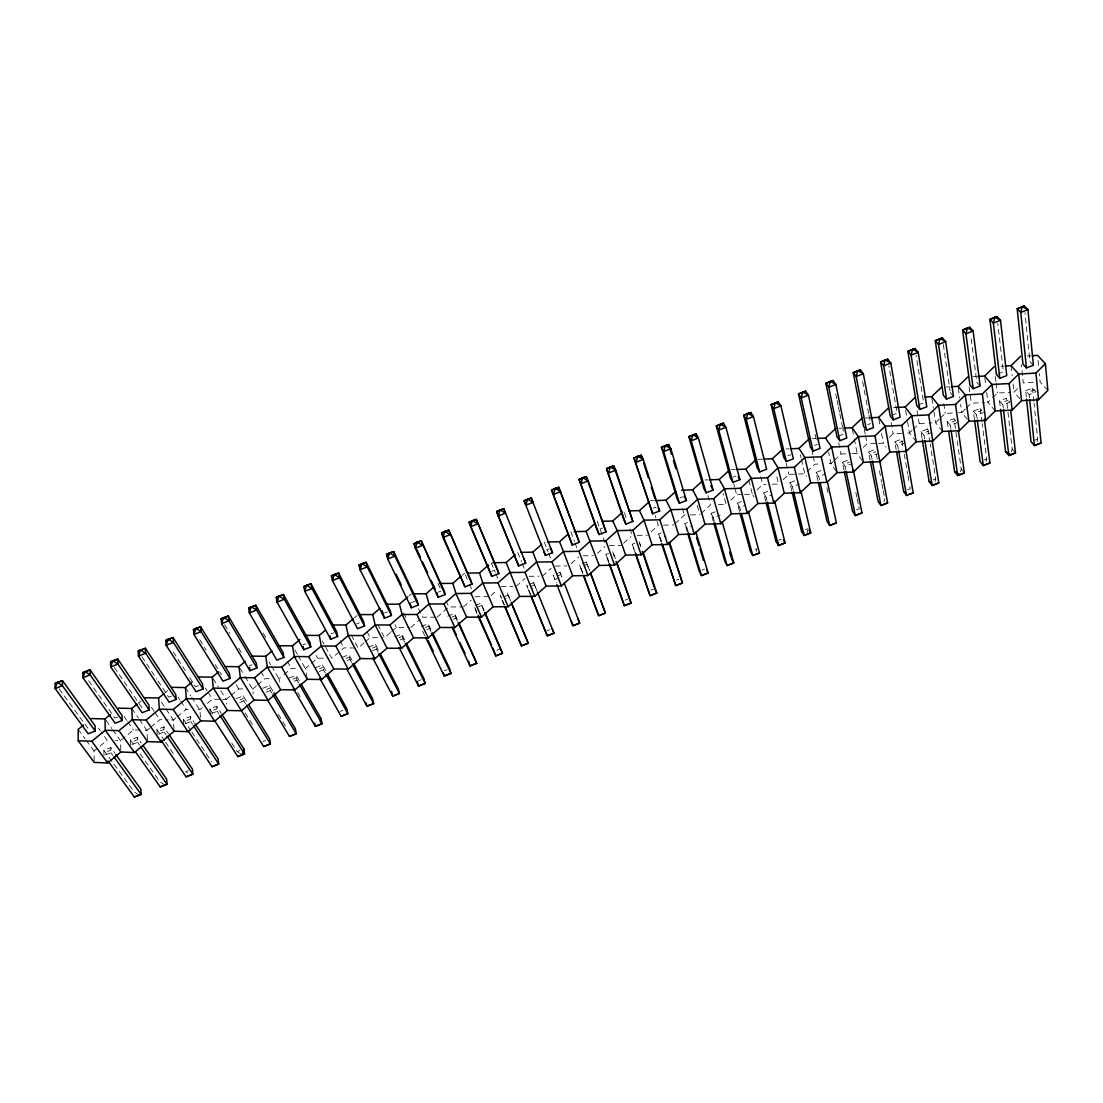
<?xml version="1.0" encoding="UTF-8"?>
<svg xmlns="http://www.w3.org/2000/svg" width="1103" height="1103" viewBox="0 0 1103 1103"><rect width="100%" height="100%" fill="white"/><g stroke="black" fill="none" stroke-linecap="round" stroke-linejoin="round"><path stroke-width="0.75" stroke-dasharray="5 3.75" d="M1036.972 441.848L1037.661 439.077L1034.076 403.353M1011.506 451.803L1012.196 449.031L1006.377 398.266L999.552 400.927L1000.352 407.683M986.027 461.757L986.73 458.986L982.166 423.621M960.548 471.712L961.251 468.94L954.026 418.699L947.187 421.36L948.18 428.047M935.041 481.653L935.758 478.867L930.201 443.889M884.013 501.589L884.744 498.804M807.024 532.887L807.782 530.088M756.286 551.459L757.058 548.66L754.383 549.708M1017.49 388.697L1014.002 392.172L1021.543 400.651M995.223 410.936L987.888 402.361L991.418 398.872M992.59 397.714L997.291 393.068L1010.665 392.365M965.332 409.061L961.761 412.55L968.889 421.208M966.518 407.889L971.274 403.215L984.579 402.554M939.232 419.237L935.634 422.752L929.057 423.056M940.432 418.065L945.243 413.377L956.811 412.812M911.905 430.584L909.479 432.941L906.211 433.107M913.119 429.398L919.199 423.511L927.416 423.138M889.459 437.229L893.154 433.686L904.584 433.176M863.359 447.418L867.096 443.847L876.83 443.434M833.22 461.44L830.986 463.563L826.175 463.756M834.337 460.392L841.024 454.022L850.716 453.636M807.051 471.629L814.938 464.17L819.75 463.991M783.158 479.708L788.852 474.359L796.821 474.069M757.003 489.911L762.766 484.534L765.923 484.438M730.834 500.128L736.652 494.723L742.953 494.53M701.122 513.571L710.525 504.898L707.85 495.578M674.898 523.801L684.411 515.087L689.072 514.963M651.073 531.853L658.27 525.29L655.127 515.459M623.636 543.186L630.916 536.582M597.399 553.403L604.747 546.771M571.147 563.647L578.565 556.987M542.4 576.124L551.128 568.321M516.107 586.382L524.918 578.551M491.069 595.496L497.425 589.884M463.481 606.884L471.188 600.129M437.16 617.17L448.824 606.967L461.854 606.926M410.826 627.442L420.243 619.252M390.421 632.557L384.478 637.699L377.86 624.67M391.606 631.523L396.363 627.414L409.213 627.442M462.24 575.159L464.597 573.119M364.128 642.815L358.13 647.985L350.547 633.605M365.327 641.781L370.125 637.658L382.879 637.713M354.959 647.985L343.86 647.902L331.769 658.27L324.723 645.407M409.02 595.923L411.419 593.855M306.992 677.766L305.393 668.57L310.274 664.392M311.501 663.358L317.595 658.146L328.611 658.27M279.473 681.957L279.004 678.841L282.699 675.698M283.94 674.65L291.33 668.377L297.576 668.459M354.532 617.708L356.986 615.626M256.337 685.983L252.615 689.141L249.526 689.099M257.578 684.935L265.037 678.635L271.255 678.731M229.976 696.283L226.212 699.44L226.735 704.169M231.23 695.221L238.744 688.892L243.363 688.989M202.318 707.63L199.795 709.753L196.375 709.656M207.392 703.397L212.452 699.164L221.041 699.357M175.928 717.901L173.378 720.038L169.986 719.969M177.197 716.84L186.131 709.394L189.551 709.491M149.512 728.214L146.933 730.351L141.887 730.214M150.794 727.153L159.811 719.666L168.29 719.914M140.205 730.158L133.477 729.952L120.489 740.664L115.484 740.527M94.182 760.78L94.045 750.991L107.129 740.223L101.269 732.102M165.119 692.656L167.725 690.519M138.371 703.094L140.991 700.943M117.8 717.047L115.002 718.136L86.765 678.152M171.544 696.09L168.731 697.179L157.632 680.413M198.388 685.639L195.589 686.728L189.082 676.58M249.264 665.785L252.063 664.695M302.898 644.897L305.696 643.807M331.093 633.894L333.892 632.805M356.49 623.995L359.288 622.892M384.671 612.992L387.47 611.903M411.447 602.583L415.638 600.942M438.194 592.146L440.993 591.056M491.69 571.271L494.475 570.182M546.536 549.901L549.322 548.825M599.935 529.068L602.721 527.992M653.307 508.276L656.092 507.201M679.972 497.88L682.757 496.791M733.288 477.103L736.059 476.027M787.928 455.787L790.713 454.712M814.552 445.405L817.323 444.33M838.39 436.14L843.933 433.975L842.913 428.957M867.758 424.683L870.529 423.593M891.569 415.39L897.111 413.225L888.894 365.948M918.137 405.022L923.68 402.857L916.138 355.331M997.815 373.972L1003.358 371.808L997.788 323.317M103.999 755.431L103.875 750.288L110.796 747.6L114.809 753.142M130.609 745.049L130.388 739.948L137.31 737.245L141.212 742.843M157.205 734.667L156.888 729.607L163.795 726.905L168.566 733.936M183.787 724.299L183.374 719.266L190.281 716.578L194.004 722.231M210.356 713.944L209.846 708.967L216.753 706.265L221.289 713.393M236.318 698.626L243.225 695.938L247.637 703.107M262.776 688.3L269.683 685.611L273.971 692.822M289.22 677.987L296.128 675.284L300.292 682.55M315.665 667.687L322.559 664.999L326.612 672.292M342.095 657.374L348.989 654.686L352.919 662.034M368.512 647.061L375.392 644.373L379.335 652.025M394.915 636.762L401.809 634.073L405.628 641.767M421.318 626.476L428.198 623.788L431.893 631.536M447.694 616.177L454.588 613.489L457.442 619.721M475.448 605.354L480.963 603.203L484.41 611.034M529.55 584.259L533.687 582.646L537.519 592.159M555.898 573.974L560.021 572.36L561.799 576.841M582.232 563.702L586.355 562.089L590.008 571.34M608.677 562.544L605.809 554.492L608.566 553.416M634.887 552.341L632.143 544.248L634.887 543.172M661.069 542.124L658.45 533.976L661.193 532.914M687.238 531.908L684.742 523.718L687.486 522.643M713.407 521.691L711.035 513.46L715.144 511.847M739.561 511.502L737.314 503.23L741.423 501.617M765.716 501.3L763.579 492.972L767.688 491.373M791.844 491.097L789.831 482.728L795.318 480.591M817.902 480.618L816.082 472.484L821.556 470.347M844.043 470.443L842.334 462.267L847.807 460.13M870.143 460.254L868.557 452.023L875.396 449.362M896.243 450.065L894.767 441.793L901.62 439.118M922.067 438.222L920.977 431.563L927.816 428.902L929.36 430.873L925.941 432.211M974.5 419.554L973.37 411.143L980.209 408.482L981.849 410.413L978.43 411.75M1025.721 390.71L1032.546 388.049L1036.02 391.855L1029.168 394.529L1025.721 390.71L1026.603 399.203M107.405 751.501L110.865 750.15M133.959 741.147L137.42 739.796M160.5 730.779L163.975 729.428M187.041 720.424L190.502 719.073M213.568 710.098L217.029 708.746M240.082 699.743L243.542 698.406M266.581 689.403L270.042 688.051M293.081 679.062L296.528 677.711M319.567 668.749L323.014 667.398M346.039 658.422L349.486 657.071M372.497 648.095L375.944 646.744M398.955 637.768L402.402 636.417M425.4 627.469L428.846 626.118M451.83 617.156L455.277 615.805M478.247 606.843L481.708 605.492M504.664 596.53L508.111 595.179M531.081 586.244L534.514 584.907M557.47 575.945L560.917 574.608M583.845 565.646L587.292 564.309M847.145 462.957L849.434 462.06M873.424 452.699L875.713 451.816M899.69 442.455L903.109 441.117M952.192 421.98L955.612 420.643L954.026 418.699M1004.654 401.506L1008.073 400.168M1030.864 391.275L1034.283 389.938M105.392 754.893L110.948 752.729L110.796 747.6M131.988 744.511L137.544 742.347L137.31 737.245M158.584 734.129L164.14 731.965L163.795 726.905M185.166 723.747L190.722 721.583L190.281 716.578M211.748 713.407L217.291 711.242L216.753 706.265M239.696 702.501L243.846 700.874L243.225 695.938M266.25 692.132L270.4 690.506L269.683 685.611M294.17 681.227L296.941 680.151L296.128 675.284M319.318 671.437L323.469 669.824L322.559 664.999M347.224 660.545L349.996 659.47L348.989 654.686M372.359 650.742L376.509 649.115L375.392 644.373M400.237 639.85L403.009 638.775L401.809 634.073M426.737 629.537L429.494 628.462L428.198 623.788M453.209 619.21L455.98 618.121L454.588 613.489M504.016 604.885L502.003 600.156L506.139 598.543M530.405 594.614L528.461 589.857L532.597 588.244M559.042 577.931L554.906 579.544L553.154 575.049L556.27 583.004M582.481 572.774L579.489 564.777L581.336 569.217L585.472 567.604M605.809 554.492L607.753 558.904L611.889 557.291M658.45 533.976L660.573 538.319L666.088 536.168M684.742 523.718L686.962 528.02L692.477 525.869M711.035 513.46L713.338 517.721L720.231 515.032M737.314 503.23L739.727 507.449L745.228 505.298M763.579 492.972L766.089 497.163L771.59 495.013M789.831 482.728L792.437 486.878L799.317 484.189M816.082 472.484L818.771 476.593L825.651 473.904M842.334 462.267L845.119 466.335L851.985 463.66M868.557 452.023L871.439 456.063L878.305 453.388M894.767 441.793L897.745 445.791L904.612 443.116M920.977 431.563L924.052 435.52L930.918 432.845M947.187 421.36L950.359 425.289L957.211 422.614M973.37 411.143L976.638 415.031L983.49 412.357M999.552 400.927L1002.903 404.773L1009.755 402.099L1006.377 398.266M188.392 770.666L185.704 771.728L188.144 773.286M231.74 743.091L237.214 751.626L239.902 750.564M262.969 741.561L265.658 740.513M340.151 711.435L342.84 710.387M418.602 680.785L421.277 679.738M444.275 670.776L446.963 669.728M496.957 650.205L499.631 649.157M546.909 630.709L549.584 629.661M625.111 600.156L627.786 599.108M650.729 590.174L653.403 589.126M676.318 580.178L678.993 579.13M701.908 570.182L704.569 569.134M778.608 540.236L781.282 539.202M805.493 529.743L808.154 528.695M856.562 509.807L859.223 508.773L858.561 505.491M907.59 489.87L910.251 488.836L909.396 483.859M933.097 479.915L935.758 478.867M984.069 460.02L986.73 458.986M1035 440.125L1037.661 439.077M1027.334 356.007L1030.74 355.8M1000.931 366.306L1004.309 366.113M972.818 376.716L976.196 376.523M946.402 387.015L949.752 386.836M1033.387 382.369L1023.294 382.92L1021.378 364.707M893.527 407.614L896.836 407.448M958.466 412.743L961.775 412.577L960.616 404.36M865.428 418.009L868.709 417.858M838.969 428.322L842.251 428.171M812.511 438.622L815.751 438.484M878.457 443.365L883.338 443.158L886.109 446.977M786.039 448.949L789.265 448.811M852.329 453.567L857.169 453.374L862.546 461.054M757.954 459.344L762.766 459.151M731.468 469.671L734.653 469.547M798.42 474.014L804.804 473.794L806.472 476.399M704.969 479.984L708.14 479.874M772.265 484.217L778.608 484.01L776.264 474.524M744.525 494.475L752.398 494.241L753.956 496.888M650.398 500.707L653.527 500.61M718.356 504.664L726.174 504.443L723.141 493.524M690.63 514.922L699.95 514.674M663.427 525.166L673.726 524.918M637.244 535.382L647.475 535.162M609.352 545.613L621.223 545.378M583.17 555.829L593.276 555.664M555.305 566.073L567.011 565.908M529.109 576.29L539.077 576.18M501.245 586.506L512.798 586.41M475.035 596.737L489.801 596.64M435.547 617.184L422.601 617.197L418.409 608.442M222.765 699.385L226.212 699.467L219.207 688.286M237.214 751.626L242.136 754.728M164.802 784.909L159.921 781.793L140.233 753.9M139.006 794.987L134.139 791.871L112.961 762.766M1033.387 365.217L1029.885 361.453L1024.99 312.714M1047.85 390.379L1040.115 381.996L1039.316 373.683M980.126 385.995L976.817 382.162L970.792 335.574M1012.196 449.031L1015.505 452.947M950.262 392.516L953.475 396.391M942.527 431.466L935.634 422.752L933.621 409.723M961.251 468.94L964.38 472.925M916.179 441.751L909.479 432.941L907.286 419.967M78.175 729.386L85.11 738.845M86.103 740.196L94.045 750.991M59.19 688.892L88.116 728.628M103.875 750.288L111.941 761.387M110.948 752.729L112.961 755.5M98.346 728.035L100.29 730.751M105.971 720.287L111.775 728.463M112.74 729.8L120.489 740.692L120.82 750.412M130.388 739.948L135.311 746.924M137.544 742.347L139.516 745.132M123.95 716.316L126.804 720.411M127.755 721.776L133.477 729.952M131.822 708.457L138.427 718.067M139.378 719.404L146.933 730.379L147.444 740.016M114.34 667.412L141.873 707.657M156.888 729.607L164.568 740.844M165.533 742.236L175.129 756.286M164.14 731.965L166.057 734.777M151.442 707.326L154.227 711.435M155.165 712.814L159.811 719.666M836.184 471.326L830.986 463.563L828.587 452.409M161.396 702.128L165.078 707.671M166.001 709.022L173.364 720.066L174.067 729.621M141.887 656.671L156.695 679.021M183.374 719.266L190.86 730.572M191.798 731.978L211.459 761.663M190.722 721.583L192.584 724.423M177.969 696.972L179.789 699.743M180.685 701.122L186.131 709.394M185.414 687.583L190.805 695.896M191.715 697.275L199.795 709.753L200.663 719.239M173.268 651.928L185.359 670.776M209.846 708.967L214.409 716.068M217.291 711.242L219.111 714.096M205.379 688.038L207.143 690.823M208.026 692.215L212.452 699.164M213.086 678.524L218.339 686.921M199.795 639.781L206.123 649.998M215.182 664.585L221.524 674.802M245.197 712.938L253.194 725.815M243.846 700.874L245.624 703.742M236.166 684.701L238.744 688.892M239.834 668.087L244.094 675.133M244.949 676.511L252.615 689.168L253.235 693.828M224.585 624.684L229.879 633.494M238.689 648.178L242.219 654.051M278.328 714.22L286.118 727.18M260.859 671.603L265.037 678.635M270.4 690.506L272.124 693.401M269.063 661.897L270.718 664.737M271.545 666.129L279.004 678.855M263.231 633.163L266.664 639.078M297.631 692.477L300.995 698.268M287.263 661.304L291.33 668.377M296.941 680.151L298.61 683.06M294.928 650.094L297.341 654.355M298.141 655.775L305.393 668.57M316.023 655.306L317.595 658.146M323.469 669.824L325.095 672.747M322.379 641.119L323.951 644M340.027 640.733L343.86 647.902M349.996 659.47L351.567 662.407M367.134 631.895L370.125 637.658M376.509 649.115L378.081 652.176M394.915 624.519L396.363 627.414M403.009 638.775L404.539 641.863M403.698 612.882L407.269 620.162M422.587 631.164L424.82 635.797M429.494 628.462L430.983 631.564M639.009 541.573L642.153 549.184M632.143 544.248L635.811 553.485M455.98 618.121L457.414 621.237M438.015 583.487L440.18 588.189M445.943 600.708L448.824 606.967M613.668 554.009L615.777 559.442M474.773 607.45L476.868 612.137M476.937 613.626L474.566 607.422M465.287 574.691L468.775 582.563M469.464 584.149L471.56 588.864M483.831 610.924L480.963 603.203M504.471 605.037L500.445 595.592L502.003 600.156M491.166 562.764L495.192 572.264M495.867 573.85L497.88 578.592M510.648 600.79L507.325 592.904L510.234 600.625M530.695 594.834L526.807 585.335L528.461 589.857M517.734 552.424L521.622 561.979M522.27 563.578L524.849 569.948M544.289 542.069L548.026 551.679M548.646 553.279L551.142 559.69M560.021 572.36L563.109 580.343M581.336 569.217L583.129 574.029M570.83 531.715L574.415 541.38M575.008 542.993L577.407 549.432M533.687 582.646L535.355 587.168M586.355 562.089L589.319 570.113M597.357 521.361L605.395 544.055M607.753 558.904L608.897 562.13M612.689 551.817L615.515 559.883M624.436 512.674L626.628 519.196M629.923 528.971L631.578 533.866M639.547 543.186L640.636 546.44M660.573 538.319L661.621 541.573M686.962 528.02L688.465 532.942M682.399 508.497L684.411 515.087M697.206 505.353L699.04 511.571M713.338 517.721L714.289 521.016M733.688 483.79L734.543 486.919M734.956 488.477L736.652 494.723M739.727 507.449L740.623 510.772M748.689 480.095L752.398 494.241M760.753 476.689L762.766 484.534M766.089 497.163L766.93 500.5M792.437 486.878L793.209 490.118M786.205 463.301L788.852 474.359M800.406 454.739L801.15 457.924M801.495 459.496L804.804 473.794M818.771 476.593L819.501 479.846M812.098 451.472L812.814 454.643M813.159 456.242L814.938 464.17M815.131 434.361L816.234 439.339M826.878 487.747L827.953 492.627M838.694 442.841L841.024 454.022M845.119 466.335L845.794 469.616M835.743 393.868L836.763 398.886M837.108 400.554L838.128 405.573M838.473 407.241L839.493 412.246M839.838 413.915L842.568 427.288M855.873 492.379L856.879 497.288M857.224 498.928L858.231 503.85M852.357 429.301L853.97 437.339M854.274 438.925L857.169 453.374M864.311 429.412L865.235 434.224M865.538 435.823L867.096 443.847M871.439 456.063L872.073 459.358M862.587 381.61L865.772 398.404M866.089 400.086L868.626 413.515M868.943 415.197L869.895 420.229M876.333 454.298L877.574 460.889M879.449 470.788L881.628 482.314M881.945 483.969L882.883 488.905M883.186 490.559L884.441 497.15M878.87 418.961L880.359 427.04M881.545 433.465L883.338 443.158M891.141 422.394L893.154 433.686M897.745 445.791L898.338 449.1M901.896 440.786L903.054 447.404M904.212 454.036L907.659 473.918M907.948 475.572L909.106 482.204M905.646 410.247L907.024 418.368M917.076 410.537L919.199 423.511M924.052 435.52L924.59 438.856M927.816 428.902L929.939 442.22M931.87 398.321L933.372 408.096M943.796 403.601L945.243 413.377M950.359 425.289L950.841 428.64M943.355 344.522L950.014 390.862M958.342 387.994L959.72 397.838M969.082 386.836L971.274 403.215M976.638 415.031L977.079 418.395M980.209 408.482L981.946 421.939M984.814 377.667L985.848 385.912M986.661 392.489L987.902 402.374M995.32 376.592L995.912 381.541M996.106 383.182L997.291 393.068M1002.903 404.773L1003.303 408.151M1011.079 365.686L1012.196 375.64M1013.092 383.899L1014.015 392.185M1029.168 394.529L1029.513 397.921M1032.546 388.049L1033.911 401.657M1038.047 360.378L1038.681 367.037"/><path stroke-width="1.5" d="M55.205 683.419L55.15 688.52L88.185 733.757L95.216 731.013L95.134 725.898L62.43 680.606L55.205 683.419L62.43 680.606L62.402 685.694L95.216 731.013M525.828 505.202L527.606 499.176L531.288 498.004L533.025 502.389L525.828 505.202L524.118 500.79L527.606 499.176L533.025 502.389M320.27 721.679L321.152 718.825L301.133 683.998M214.933 721.059L237.807 756.617L242.136 754.728L243.942 748.992L222.199 714.813M784.247 493.206L800.364 492.71L810.664 482.921L826.864 482.356L837.053 472.622L853.377 472.043L863.442 462.336L879.849 461.702L889.818 452.051L906.321 451.361L916.179 441.751L932.793 441.035L942.527 431.466L959.252 430.735L968.889 421.208L985.696 420.408L995.223 410.936L1012.127 410.082L1021.543 400.651L1038.543 399.769L1047.85 390.379L1045.382 363.673L1037.565 355.387L1032.449 355.704M1021.543 400.651L1018.689 374.069L1035.938 373.09L1045.382 363.673M120.875 751.998L134.456 752.522L147.526 741.616L161.217 742.071L174.177 731.22L187.965 731.634L200.815 720.824L214.699 721.21L227.439 710.456L241.433 710.787L254.062 700.06L268.139 700.35L280.658 689.678L294.859 689.926L307.254 679.296L321.552 679.531L333.851 668.942L348.245 669.107L360.419 658.574L374.91 658.698L386.988 648.206L401.575 648.288L413.542 637.837L428.24 637.906L440.083 627.497L454.891 627.497L466.624 617.142L481.515 617.101L493.138 606.788L508.152 606.705L519.651 596.433L534.762 596.337L546.164 586.12L561.372 585.955L572.664 575.766L587.968 575.573L599.15 565.439L614.55 565.191L625.622 555.099L641.133 554.85L652.08 544.799L667.687 544.468L678.538 534.472L670.845 509.696L686.755 509.255L697.675 499.259L713.682 498.749L724.478 488.794L740.596 488.271L751.281 478.371L767.495 477.778L778.07 467.92L794.381 467.286L804.845 457.469L821.266 456.794L831.607 447.032L848.138 446.329L858.382 436.609L874.996 435.85L885.116 426.172L901.854 425.386L911.85 415.748L928.685 414.907L938.584 405.311L955.529 404.456L965.304 394.915L982.346 393.992L992.011 384.492L1009.148 383.541L1018.703 374.082L1011.079 365.686L1006.005 366.017M1011.079 365.686L1020.509 356.421M977.878 376.426L984.621 376.04L994.148 366.706M951.42 386.739L958.121 386.367L967.772 376.992M924.948 397.039L931.608 396.694L941.383 387.291M896.836 407.448L905.108 407.035L914.966 397.563M870.364 417.775L878.581 417.375L888.563 407.862M843.878 428.102L852.054 427.73L862.132 418.175M678.524 534.445L694.242 534.114L704.982 524.146L720.797 523.746L731.413 513.833L747.338 513.405L757.844 503.533L773.851 503.051L784.261 493.22L778.056 467.893L772.376 458.751L764.365 459.096M817.378 438.415L825.499 438.056L835.702 428.474M790.879 448.756L798.944 448.411L809.257 438.773M772.376 458.751L782.813 449.086M756.341 459.413L745.807 469.12L751.281 478.371L757.844 503.533M709.725 479.819L719.225 479.488L728.697 470.816M572.664 575.766L563.468 551.569L578.965 551.293L590.339 541.104L605.919 540.773L617.184 530.64L632.888 530.281L644.028 520.189L659.828 519.761L670.858 509.724L666.033 500.21L675.684 491.455M681.613 490.215L692.629 489.856L702.197 481.129M628.545 510.91L639.423 510.62L649.171 501.81M602.5 521.236L612.785 520.974L622.657 512.15M386.988 648.206L375.158 624.987L389.911 625.001L402.099 614.495L416.962 614.481L429.012 604.017L443.985 603.934L455.925 593.524L470.995 593.386L482.824 583.032L498.004 582.853L509.724 572.54L525 572.347L536.609 562.075L551.983 561.813L563.468 551.583L559.511 541.738L568.307 533.935M574.236 531.632L586.162 531.37L594.862 523.58M521.099 552.369L532.859 552.148L541.752 544.303M492.834 562.737L506.194 562.53L515.17 554.671M467.906 573.077L479.515 572.94L488.574 565.012M461.068 576.18L452.837 583.322L455.925 593.524L466.624 617.142M413.06 593.855L426.144 593.759L434.444 586.562M360.419 658.574L348.217 635.493L362.873 635.549L375.158 625.001L372.717 614.55L379.97 608.346M386.436 604.21L399.438 604.154L407.82 596.944M333.851 668.942L321.263 646.013L335.808 646.11L348.217 635.521L345.984 624.974L353.318 618.742M254.062 700.06L240.344 677.559L254.572 677.78L267.326 667.053L281.665 667.218L294.294 656.533L308.743 656.671L321.263 646.041L319.25 635.397L325.413 630.185M278.301 645.724L292.502 645.834L299.975 639.547M83.511 725.057L78.175 729.386L78.216 740.789L91.811 741.271L105.254 730.255L118.972 730.669L132.291 719.707L146.106 720.08L159.328 709.16L173.24 709.491L186.338 698.626L200.36 698.944L213.348 688.107L227.48 688.355L240.344 677.587L238.979 666.681L245.321 661.4M251.649 656.12L265.754 656.271L272.027 650.991M198.306 676.925L212.203 677.159L218.601 671.824M78.216 740.789L94.21 762.407L107.68 762.973L120.875 752.025L105.268 730.227L104.992 718.922L110.286 714.606M171.627 687.307L185.414 687.583L191.867 682.247M144.934 697.716L158.625 698.034L163.823 693.732M118.228 708.14L131.808 708.484L137.062 704.169M82.877 672.637L90.101 669.824L122.006 715.406L122.199 720.493L115.167 723.237L82.932 677.697L82.877 672.637L90.101 669.824L90.17 674.871L122.199 720.493M110.534 661.855L117.759 659.043L148.877 704.927L149.167 709.974L142.135 712.717L110.686 666.888L110.534 661.855L117.759 659.043L117.938 664.061L149.167 709.974M138.192 651.073L145.403 648.274L175.749 694.449L176.135 699.454L169.104 702.197L138.44 656.064L138.192 651.073L145.403 648.274L145.679 653.238L176.135 699.454M165.822 640.333L173.033 637.52L202.594 683.998L203.076 688.961L196.044 691.705L166.181 645.283L165.822 640.333L173.033 637.52L173.419 642.456L203.076 688.961M193.452 629.565L200.649 626.766L229.438 673.533L230.017 678.455L222.985 681.199L193.921 634.473L193.452 629.565L200.649 626.766L201.146 631.661L230.017 678.455M1010.72 410.578L1015.505 452.947L1008.845 455.553L1005.55 451.623L1000.559 409.378M221.069 618.811L228.266 615.998L256.268 663.055L256.944 667.949L249.926 670.693L221.634 623.678L221.069 618.811L228.266 615.998L228.872 620.851L256.944 667.949M248.671 608.056L255.868 605.244L283.085 652.604L283.871 657.443L276.839 660.187L249.347 612.868L248.671 608.056L255.868 605.244L256.572 610.056L283.871 657.443M958.41 430.997L964.38 472.925L957.707 475.531L954.605 471.532L948.677 431.397M276.26 597.33L283.457 594.517L309.888 642.167L310.77 646.978L303.752 649.708L277.046 602.1L276.26 597.33L283.457 594.517L284.271 599.287L310.77 646.978M303.849 586.575L311.046 583.777L336.691 631.716L337.67 636.486L330.652 639.216L304.731 591.318L303.849 586.575L311.046 583.777L311.956 588.506L337.67 636.486M331.41 575.835L338.607 573.036L363.48 621.265L364.555 625.994L357.537 628.724L332.403 580.523L331.41 575.835L338.607 573.036L339.627 577.71L364.555 625.994M319.829 678.359L341.103 716.288L347.845 713.655L346.866 708.815L327.426 673.754M267.808 700.419L289.482 736.432L296.211 733.798L295.425 728.876L273.971 692.822M227.48 688.355L263.645 746.524L270.387 743.891L269.683 738.941L248.52 704.541M135.545 752.025L160.238 786.908L166.994 784.261L166.65 779.159L143.169 745.628M161.052 740.292L186.104 776.802L192.86 774.154L192.418 769.094L169.517 735.343M188.475 731.358L211.969 766.695L218.711 764.062L218.187 759.029L194.941 723.651M108.053 760.973L134.359 797.014L141.115 794.381L140.867 789.238L115.815 754.535M723.444 423.18L716.288 425.965L730.503 478.192L732.916 482.383L739.892 479.667L725.912 427.288L723.444 423.18L716.288 425.965L718.729 430.087L732.916 482.383M750.853 412.494L743.698 415.279L757.141 467.796L759.65 471.96L766.626 469.23L753.418 416.562L750.853 412.494L743.698 415.279L746.235 419.361L759.65 471.96M778.249 401.823L771.094 404.608L783.764 457.414L786.384 461.537L793.347 458.807L780.91 405.849L778.249 401.823L771.094 404.608L773.741 408.648L786.384 461.537M805.631 391.151L798.475 393.936L810.374 447.032L813.09 451.113L820.067 448.397L808.402 395.136L805.631 391.151L798.475 393.936L801.219 397.935L813.09 451.113M833.013 380.507L825.871 383.292L836.998 436.678L839.797 440.717L846.773 438.001L835.881 384.451L833.013 380.507L825.871 383.292L828.711 387.25L839.797 440.717M860.368 369.85L853.226 372.635L863.594 426.296L866.489 430.294L873.466 427.578L863.346 373.752L860.368 369.85L853.226 372.635L856.176 376.537L866.489 430.294M887.722 359.192L880.58 361.963L890.176 415.928L893.182 419.885L900.145 417.168L890.797 363.052L887.722 359.192L880.58 361.963L883.641 365.838L893.182 419.885M915.063 348.534L907.921 351.319L916.745 405.559L919.847 409.489L926.81 406.773L918.234 352.353L915.063 348.534L907.921 351.319L911.078 355.138L919.847 409.489M942.403 337.904L935.275 340.689L943.327 395.219L946.526 399.107L953.475 396.391L945.685 341.682L942.403 337.904L935.275 340.689L938.529 344.481L946.526 399.107M969.716 327.26L962.588 330.045L969.882 384.864L973.177 388.711L980.126 385.995L973.108 330.997L969.716 327.26L962.588 330.045L965.952 333.782L973.177 388.711M997.029 316.616L989.901 319.401L996.423 374.51L999.814 378.315L1006.763 375.599L1000.518 320.311L997.029 316.616L989.901 319.401L993.362 323.11L999.814 378.315M1024.329 305.986L1017.2 308.757L1022.964 364.155L1026.438 367.919L1033.387 365.217L1027.913 309.64L1024.329 305.986L1017.2 308.757L1020.758 312.425L1026.438 367.919M505.436 513.143L500.017 509.931L498.239 515.956L496.626 511.516L503.795 508.717L505.436 513.143L498.239 515.956L518.672 565.922L525.662 563.192L523.994 558.697M384.423 618.245L391.427 615.502L390.255 610.814L366.168 562.296L361.936 563.688L358.971 565.094L360.074 569.755L384.423 618.245L383.651 615.102M411.295 607.781L418.299 605.051L417.031 600.404L393.716 551.583L389.58 552.934L386.533 554.382L387.718 559L411.295 607.781L410.04 603.12M438.153 597.302L445.157 594.572L443.792 589.967L421.249 540.856L417.196 542.18L414.066 543.655L415.362 548.219L438.153 597.302L436.802 592.683M464.997 586.837L472.001 584.094L470.54 579.53L448.783 530.129L444.812 531.412L441.6 532.928L442.992 537.451L464.997 586.837L441.6 532.928L448.783 530.129L472.001 584.094M491.841 576.359L498.832 573.629L497.274 569.093L476.289 519.403L472.415 520.657L469.106 522.202L470.623 526.696L491.841 576.359L469.106 522.202L476.289 519.403L498.832 573.629M545.489 555.457L552.479 552.727L531.288 498.004L524.118 500.79L545.489 555.457L543.751 550.99M572.292 545.006L579.282 542.276L558.766 487.292L555.167 488.436L551.597 490.09L572.292 545.006L551.597 490.09L558.766 487.292L579.282 542.276M599.081 534.541L606.071 531.825L588.189 480.894L586.244 476.593L582.729 477.696L579.075 479.378L597.15 530.157L599.081 534.541L579.075 479.378L586.244 476.593L606.071 531.825M625.87 524.118L632.86 521.388L615.764 470.181L613.709 465.907L610.29 466.983L606.54 468.706L623.843 519.775L625.87 524.118L606.54 468.706L613.709 465.907L632.86 521.388M652.645 513.681L659.635 510.951L643.311 459.441L641.16 455.222L633.991 458.007L652.645 513.681L633.991 458.007L641.16 455.222L642.18 458.434M679.42 503.23L686.397 500.514L670.845 448.714L668.597 444.523L661.428 447.308L677.187 498.97L679.42 503.23L663.661 451.513L661.428 447.308L668.597 444.523L671.506 454.229M706.168 492.793L713.145 490.077L698.378 437.988L696.021 433.837L688.865 436.623L703.852 488.56L706.168 492.793L691.195 440.786L688.865 436.623L696.021 433.837L696.944 437.091M134.359 797.014L141.115 794.381L113.967 756.892M160.238 786.908L166.994 784.261L140.495 746.538M186.104 776.802L192.86 774.154L167.008 736.184M211.969 766.695L218.711 764.062L193.521 725.829M237.807 756.617L244.549 753.983L243.942 748.992M263.645 746.524L270.387 743.891L246.507 705.175M289.482 736.432L296.211 733.798L272.979 694.835M341.103 716.288L347.845 713.655L325.909 674.209M748.385 511.406L759.471 552.934L752.784 555.54L750.385 551.266L740.016 513.171M827.443 482.066L836.377 522.877L829.69 525.497L827.029 521.319L818.274 482.245M853.322 470.223L861.995 512.895L855.321 515.501L852.564 511.365L844.374 472.084M874.996 435.85L887.612 502.885L880.925 505.505L878.085 501.396L870.46 461.895M896.546 451.72L903.605 491.428L906.528 495.495L913.201 492.889L905.756 449.748M932.228 441.186L938.791 482.893L932.118 485.499L929.098 481.473L922.329 439.89M964.38 472.925L957.707 475.531L951.089 430.308M984.359 419.099L989.942 462.929L983.283 465.535L980.084 461.578L974.721 421.236M1015.505 452.947L1008.845 455.553L1003.496 409.847M1036.682 398.666L1041.053 442.965L1034.393 445.571L1031.015 441.683L1026.603 399.203M1041.053 442.965L1034.393 445.571L1029.692 399.631M989.942 462.929L983.283 465.535L977.299 420.078M938.791 482.893L932.118 485.499L924.852 440.524M908.803 494.406L913.201 492.889M887.612 502.885L880.925 505.505L872.39 461.013M861.995 512.895L855.321 515.501L846.139 471.257M836.377 522.877L829.69 525.497L820.232 483.114M759.471 552.934L752.784 555.54L741.519 514.081M242.136 754.728L244.549 753.983L220.021 715.516M736.252 469.492L745.821 469.133M655.085 500.569L666.033 500.238M547.667 542L559.511 541.752M439.656 583.473L452.837 583.349M359.812 614.592L372.717 614.564M333.175 624.974L345.997 625.001M304.938 635.369L319.25 635.425M224.984 666.529L238.979 666.708M91.508 718.563L104.992 718.949M1005.55 451.623L1010.803 454.574M954.605 471.532L959.831 474.497M929.098 481.473L931.704 482.949M903.605 491.428L906.197 492.917M792.244 492.779L801.495 531.301L804.073 532.79M766.144 502.968L775.947 541.283L778.525 542.773M984.607 376.026L992.011 384.492L995.223 410.936M958.107 386.353L965.304 394.915L968.889 421.208M931.608 396.694L938.584 405.311L942.527 431.466M905.094 407.007L911.85 415.748L916.179 441.751M878.567 417.348L885.116 426.172L889.818 452.051M91.811 741.271L107.68 762.973M852.04 427.702L858.382 436.609L863.442 462.336M118.972 730.669L134.456 752.522M147.526 741.616L132.305 719.68L131.822 708.457M146.106 720.08L161.217 742.071M825.499 438.056L831.607 447.032L837.053 472.622M174.177 731.22L159.328 709.132L158.625 698.006M173.24 709.491L187.965 731.634M798.944 448.397L804.845 457.469L810.664 482.921M200.815 720.824L186.338 698.626L185.414 687.583M200.36 698.944L214.699 721.21M227.439 710.456L213.348 688.093L212.203 677.132M809.023 530.088L810.746 532.887L804.059 535.506L801.495 531.301M254.572 677.78L268.139 700.35M783.447 540.084L785.115 542.91L778.428 545.53L775.947 541.283M280.658 689.678L267.326 667.025L265.754 656.244M738.265 476.882L739.892 479.667M281.665 667.218L294.859 689.926M293.384 688.658L315.293 726.353L322.035 723.72L321.152 718.825M299.451 684.508L322.035 723.72L315.293 726.353L314.727 723.085M307.254 679.296L294.294 656.533L292.502 645.834M719.225 479.488L724.478 488.794L731.413 513.833M308.743 656.671L321.552 679.531M710.801 485.858L713.145 490.077M335.808 646.11L348.245 669.107M347.045 669.507L366.913 706.21L373.641 703.576L372.566 698.764L353.705 663.496M731.482 558.628L733.812 562.93L727.111 565.549L724.809 561.234L713.875 523.346M692.629 489.829L697.675 499.259L704.982 524.146M352.353 663.882L373.641 703.576L366.913 706.21L366.21 702.997M684.15 496.253L686.397 500.514M372.773 657.926L392.696 696.131L399.424 693.497L398.266 688.727L380.135 653.555M362.873 635.549L374.91 658.698M706.651 570.058L708.14 572.953L701.453 575.573L699.233 571.23L687.734 533.549M378.88 653.707L399.424 693.497L392.696 696.131L391.565 691.347M399.176 647.626L418.478 686.052L425.206 683.433L423.952 678.69L406.387 643.297M658.201 508.083L659.635 510.951M389.911 625.001L401.575 648.288M360.502 568.128L358.971 565.094L366.168 562.296L367.285 566.942L391.427 615.502M381.748 610.51L383.265 613.544M405.297 643.394L425.206 683.433L418.478 686.052L417.251 681.309M413.542 637.837L402.099 614.495L399.438 604.154M416.962 614.481L428.24 637.906M387.994 557.429L386.533 554.382L393.716 551.583L394.943 556.188L418.299 605.051M396.087 574.18L401.23 584.852M428.019 640.388L433.245 651.211M425.579 637.341L444.247 676.015L450.975 673.381L449.638 668.68L432.638 633.081M639.409 510.592L644.028 520.189L652.08 544.799M431.714 633.108L450.975 673.381L444.247 676.015L443.378 672.871M440.083 627.497L429.012 603.989L426.13 593.731M654.741 588.616L656.795 593.028L650.081 595.648L635.438 553.968M415.486 546.716L414.066 543.655L421.249 540.856L445.157 594.572M416.906 549.777L420.464 557.442M422.601 562.034L427.564 572.76M431.121 580.426L435.382 589.622M453.471 628.613L456.352 634.845M459.951 642.608L465.011 653.5M451.954 627.042L470.016 665.95L476.73 663.317L458.876 622.837M443.985 603.934L454.891 627.497M458.117 622.795L476.73 663.317L470.016 665.95L468.61 661.276M612.785 520.974L617.184 530.64L625.622 555.099M478.261 615.267L491.483 644.993M492.876 648.123L495.771 655.885L502.485 653.266L485.099 612.606M478.33 616.756L495.771 655.885L502.485 653.266L484.52 612.496M470.995 593.386L481.515 617.101M493.138 606.788L482.824 583.004L479.515 572.912M586.148 531.343L599.15 565.439M504.691 606.457L521.512 645.834L528.227 643.201L511.309 602.362M498.004 582.853L508.152 606.705M505.146 606.609L521.512 645.834L528.227 643.201L511.571 603.768M519.651 596.433L506.194 562.53M531.329 596.406L547.24 635.797L553.954 633.177L552.258 628.613M531.053 596.199L547.24 635.797L553.954 633.177L537.519 592.159M525 572.347L534.762 596.337M525.662 563.192L503.795 508.717L496.626 511.516L518.672 565.922M546.164 586.12L532.859 552.134M550.714 548.274L552.479 552.727M577.889 618.604L579.682 623.126L572.967 625.746L556.891 584.604M551.983 561.813L561.372 585.955M571.202 621.223L572.967 625.746L579.682 623.126L564.267 583.225M583.721 575.628L598.681 615.695L605.395 613.075L590.588 572.953M583.68 575.973L598.681 615.695L605.395 613.075L590.505 573.312M578.965 551.293L587.968 575.573M609.256 564.157L624.381 605.657L631.095 603.038L616.908 562.682M609.476 563.743L624.381 605.657L631.095 603.038L616.081 561.496M605.919 540.773L614.55 565.191M635.811 553.485L650.081 595.648L656.795 593.028L643.228 552.424M632.888 530.281L641.133 554.85M642.263 551.307L654.189 586.989M662.669 544.841L675.767 585.61L682.467 582.991L669.535 542.166M661.593 543.751L675.767 585.61L682.467 582.991L668.928 542.717M643.711 463.246L648.302 477.723M651.363 487.361L654.934 498.611M659.828 519.761L667.687 544.468M688.465 532.942L701.453 575.573L708.14 572.953L695.828 531.894M673.45 460.682L675.891 468.775M696.531 537.451L698.999 545.654M699.991 548.936L703.438 560.407M686.755 509.255L694.242 534.114M714.772 522.67L727.111 565.549L733.812 562.93L722.107 521.636M729.607 552.024L731.013 556.974M713.682 498.749L720.797 523.746M740.596 488.271L747.338 513.405M767.357 502.168L778.428 545.53L785.115 542.91L774.637 501.162M767.495 477.778L773.851 503.051M793.595 491.731L804.059 535.506L810.746 532.887L800.833 490.683M794.381 467.286L800.364 492.71M821.266 456.794L826.864 482.356M848.138 446.329L853.377 472.043M330.018 636.031L330.652 639.216M303.187 646.496L303.752 649.708M898.628 450.769L906.528 495.495M901.854 425.386L906.321 451.361M928.685 414.907L932.793 441.035M955.529 404.456L959.252 430.735M249.485 667.425L249.926 670.693M982.346 393.992L985.696 420.408M1009.148 383.541L1012.127 410.082M1035.938 373.09L1038.543 399.769M1022.247 306.537L1020.758 312.425L1027.913 309.64L1022.247 306.537M994.865 317.209L993.362 323.11L1000.518 320.311L994.865 317.209M967.469 327.881L965.952 333.782L973.108 330.997L967.469 327.881M940.059 338.566L938.529 344.481L945.685 341.682L940.059 338.566M912.622 349.224L911.078 355.138L918.234 352.353L912.622 349.224M885.199 359.909L883.641 365.838L890.797 363.052L885.199 359.909M857.762 370.608L856.176 376.537L863.346 373.752L857.762 370.608M830.311 381.307L828.711 387.25L835.881 384.451L830.311 381.307M802.832 391.979L801.219 397.935L808.402 395.136L802.832 391.979M775.368 402.692L773.741 408.648L780.91 405.849L775.368 402.692M747.875 413.391L746.235 419.361L753.418 416.562L747.875 413.391M720.383 424.117L718.729 430.087L725.912 427.288L720.383 424.117M692.877 434.803L691.195 440.786L698.378 437.988L692.877 434.803M665.357 445.529L663.661 451.513L670.845 448.714L665.357 445.529M637.824 456.256L636.114 462.24L643.311 459.441L637.824 456.256M610.29 466.983L608.566 472.98L615.764 470.181L610.29 466.983M582.729 477.696L580.991 483.707L588.189 480.894L582.729 477.696M555.167 488.436L553.416 494.447L560.614 491.648L555.167 488.436M472.415 520.657L470.623 526.696L477.82 523.884L472.415 520.657M444.812 531.412L442.992 537.451L450.203 534.652L444.812 531.412M417.196 542.18L415.362 548.219L422.573 545.42L417.196 542.18M389.58 552.934L387.718 559L394.943 556.188L389.58 552.934M361.936 563.688L360.074 569.755L367.285 566.942L361.936 563.688M334.292 574.456L332.403 580.523L339.627 577.71L334.292 574.456M306.62 585.238L304.731 591.318L311.956 588.506L306.62 585.238M278.949 596.02L277.046 602.1L284.271 599.287L278.949 596.02M251.277 606.774L249.347 612.868L256.572 610.056L251.277 606.774M223.578 617.57L221.634 623.678L228.872 620.851L223.578 617.57M195.879 628.365L193.921 634.473L201.146 631.661L195.879 628.365M168.166 639.161L166.181 645.283L173.419 642.456L168.166 639.161M140.439 649.943L138.44 656.064L145.679 653.238L140.439 649.943M112.699 660.752L110.686 666.888L117.938 664.061L112.699 660.752M84.959 671.562L82.932 677.697L90.17 674.871L84.959 671.562M57.191 682.385L55.15 688.52L62.402 685.694L57.191 682.385"/></g></svg>
